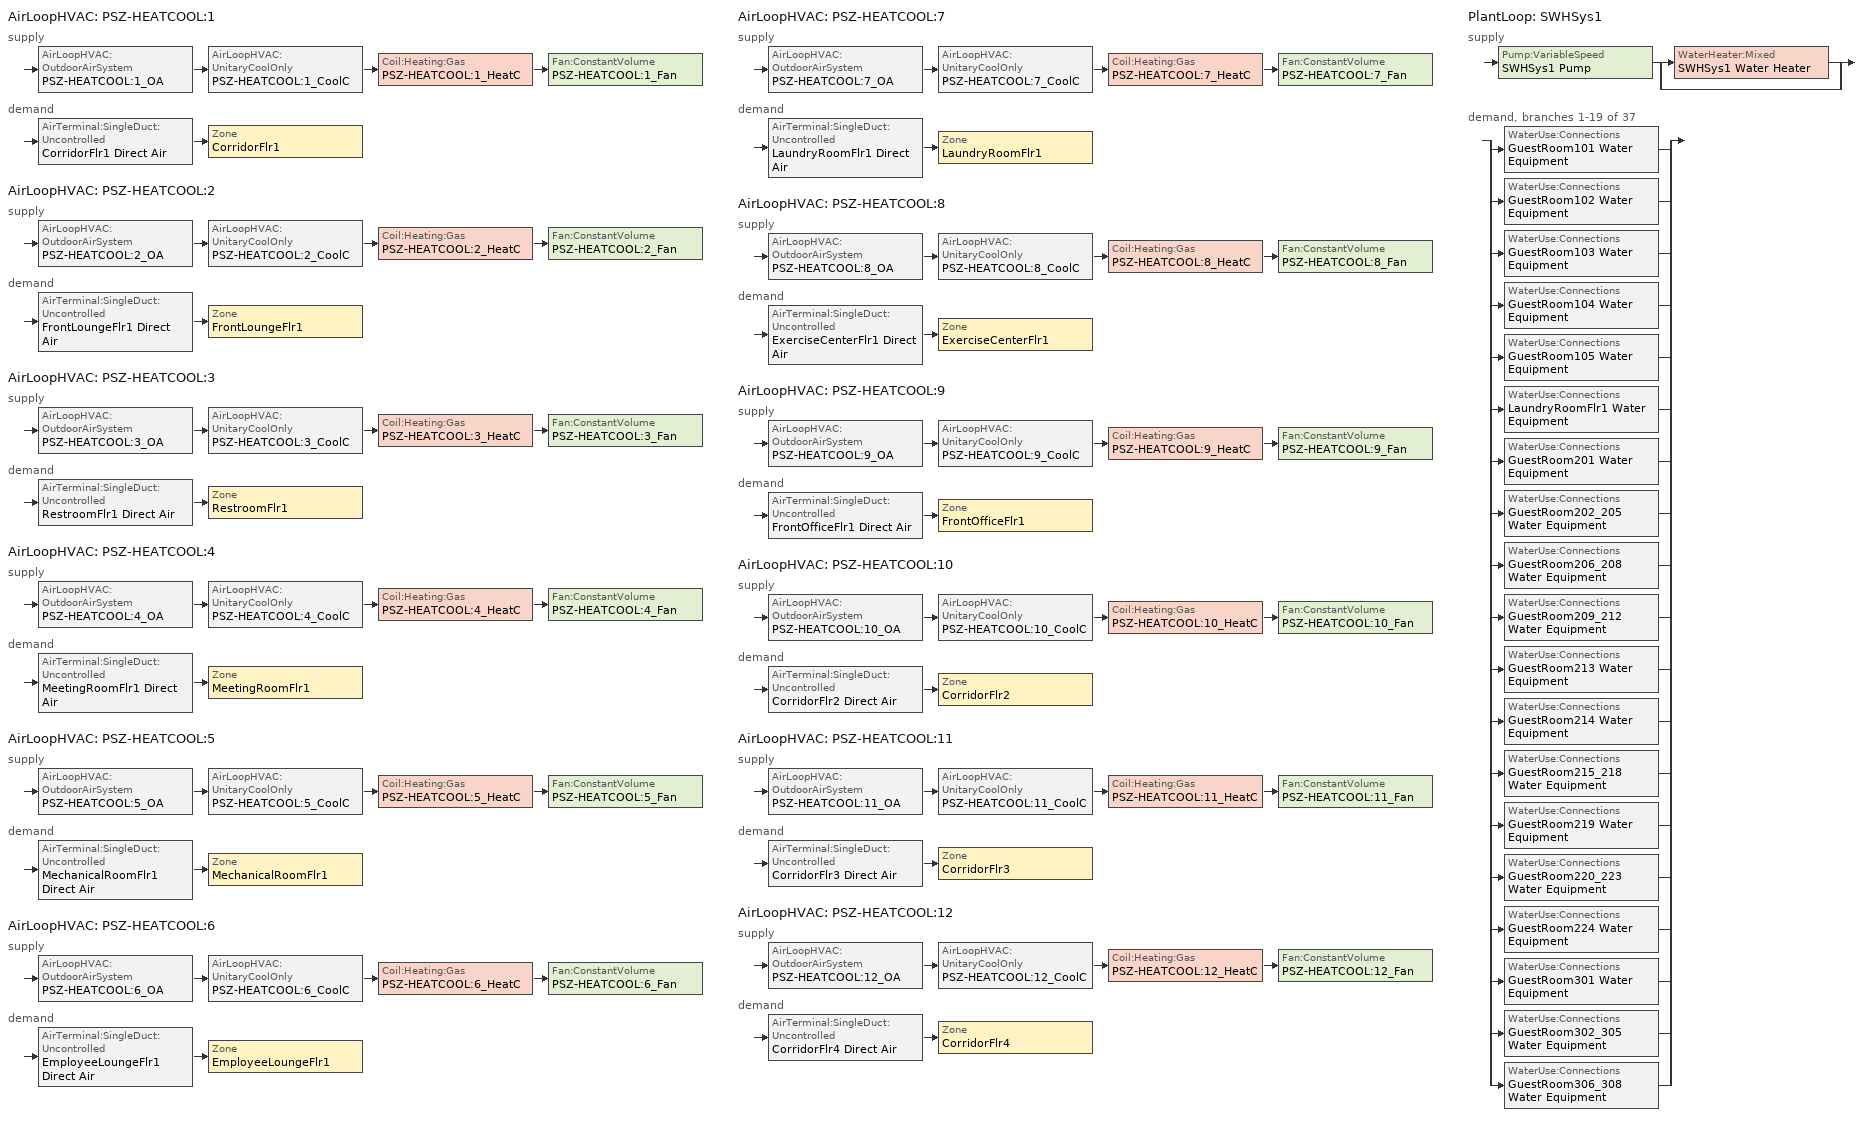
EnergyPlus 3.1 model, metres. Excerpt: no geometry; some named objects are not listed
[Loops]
AirLoopHVAC 'PSZ-HEATCOOL:1'
 supply: AirLoopHVAC:OutdoorAirSystem 'PSZ-HEATCOOL:1_OA' > AirLoopHVAC:UnitaryCoolOnly 'PSZ-HEATCOOL:1_CoolC' > Coil:Heating:Gas 'PSZ-HEATCOOL:1_HeatC' > Fan:ConstantVolume 'PSZ-HEATCOOL:1_Fan'
 demand: AirTerminal:SingleDuct:Uncontrolled 'CorridorFlr1 Direct Air' > Zone 'CorridorFlr1'
AirLoopHVAC 'PSZ-HEATCOOL:2'
 supply: AirLoopHVAC:OutdoorAirSystem 'PSZ-HEATCOOL:2_OA' > AirLoopHVAC:UnitaryCoolOnly 'PSZ-HEATCOOL:2_CoolC' > Coil:Heating:Gas 'PSZ-HEATCOOL:2_HeatC' > Fan:ConstantVolume 'PSZ-HEATCOOL:2_Fan'
 demand: AirTerminal:SingleDuct:Uncontrolled 'FrontLoungeFlr1 Direct Air' > Zone 'FrontLoungeFlr1'
AirLoopHVAC 'PSZ-HEATCOOL:3'
 supply: AirLoopHVAC:OutdoorAirSystem 'PSZ-HEATCOOL:3_OA' > AirLoopHVAC:UnitaryCoolOnly 'PSZ-HEATCOOL:3_CoolC' > Coil:Heating:Gas 'PSZ-HEATCOOL:3_HeatC' > Fan:ConstantVolume 'PSZ-HEATCOOL:3_Fan'
 demand: AirTerminal:SingleDuct:Uncontrolled 'RestroomFlr1 Direct Air' > Zone 'RestroomFlr1'
AirLoopHVAC 'PSZ-HEATCOOL:4'
 supply: AirLoopHVAC:OutdoorAirSystem 'PSZ-HEATCOOL:4_OA' > AirLoopHVAC:UnitaryCoolOnly 'PSZ-HEATCOOL:4_CoolC' > Coil:Heating:Gas 'PSZ-HEATCOOL:4_HeatC' > Fan:ConstantVolume 'PSZ-HEATCOOL:4_Fan'
 demand: AirTerminal:SingleDuct:Uncontrolled 'MeetingRoomFlr1 Direct Air' > Zone 'MeetingRoomFlr1'
AirLoopHVAC 'PSZ-HEATCOOL:5'
 supply: AirLoopHVAC:OutdoorAirSystem 'PSZ-HEATCOOL:5_OA' > AirLoopHVAC:UnitaryCoolOnly 'PSZ-HEATCOOL:5_CoolC' > Coil:Heating:Gas 'PSZ-HEATCOOL:5_HeatC' > Fan:ConstantVolume 'PSZ-HEATCOOL:5_Fan'
 demand: AirTerminal:SingleDuct:Uncontrolled 'MechanicalRoomFlr1 Direct Air' > Zone 'MechanicalRoomFlr1'
AirLoopHVAC 'PSZ-HEATCOOL:6'
 supply: AirLoopHVAC:OutdoorAirSystem 'PSZ-HEATCOOL:6_OA' > AirLoopHVAC:UnitaryCoolOnly 'PSZ-HEATCOOL:6_CoolC' > Coil:Heating:Gas 'PSZ-HEATCOOL:6_HeatC' > Fan:ConstantVolume 'PSZ-HEATCOOL:6_Fan'
 demand: AirTerminal:SingleDuct:Uncontrolled 'EmployeeLoungeFlr1 Direct Air' > Zone 'EmployeeLoungeFlr1'
AirLoopHVAC 'PSZ-HEATCOOL:7'
 supply: AirLoopHVAC:OutdoorAirSystem 'PSZ-HEATCOOL:7_OA' > AirLoopHVAC:UnitaryCoolOnly 'PSZ-HEATCOOL:7_CoolC' > Coil:Heating:Gas 'PSZ-HEATCOOL:7_HeatC' > Fan:ConstantVolume 'PSZ-HEATCOOL:7_Fan'
 demand: AirTerminal:SingleDuct:Uncontrolled 'LaundryRoomFlr1 Direct Air' > Zone 'LaundryRoomFlr1'
AirLoopHVAC 'PSZ-HEATCOOL:8'
 supply: AirLoopHVAC:OutdoorAirSystem 'PSZ-HEATCOOL:8_OA' > AirLoopHVAC:UnitaryCoolOnly 'PSZ-HEATCOOL:8_CoolC' > Coil:Heating:Gas 'PSZ-HEATCOOL:8_HeatC' > Fan:ConstantVolume 'PSZ-HEATCOOL:8_Fan'
 demand: AirTerminal:SingleDuct:Uncontrolled 'ExerciseCenterFlr1 Direct Air' > Zone 'ExerciseCenterFlr1'
AirLoopHVAC 'PSZ-HEATCOOL:9'
 supply: AirLoopHVAC:OutdoorAirSystem 'PSZ-HEATCOOL:9_OA' > AirLoopHVAC:UnitaryCoolOnly 'PSZ-HEATCOOL:9_CoolC' > Coil:Heating:Gas 'PSZ-HEATCOOL:9_HeatC' > Fan:ConstantVolume 'PSZ-HEATCOOL:9_Fan'
 demand: AirTerminal:SingleDuct:Uncontrolled 'FrontOfficeFlr1 Direct Air' > Zone 'FrontOfficeFlr1'
AirLoopHVAC 'PSZ-HEATCOOL:10'
 supply: AirLoopHVAC:OutdoorAirSystem 'PSZ-HEATCOOL:10_OA' > AirLoopHVAC:UnitaryCoolOnly 'PSZ-HEATCOOL:10_CoolC' > Coil:Heating:Gas 'PSZ-HEATCOOL:10_HeatC' > Fan:ConstantVolume 'PSZ-HEATCOOL:10_Fan'
 demand: AirTerminal:SingleDuct:Uncontrolled 'CorridorFlr2 Direct Air' > Zone 'CorridorFlr2'
AirLoopHVAC 'PSZ-HEATCOOL:11'
 supply: AirLoopHVAC:OutdoorAirSystem 'PSZ-HEATCOOL:11_OA' > AirLoopHVAC:UnitaryCoolOnly 'PSZ-HEATCOOL:11_CoolC' > Coil:Heating:Gas 'PSZ-HEATCOOL:11_HeatC' > Fan:ConstantVolume 'PSZ-HEATCOOL:11_Fan'
 demand: AirTerminal:SingleDuct:Uncontrolled 'CorridorFlr3 Direct Air' > Zone 'CorridorFlr3'
AirLoopHVAC 'PSZ-HEATCOOL:12'
 supply: AirLoopHVAC:OutdoorAirSystem 'PSZ-HEATCOOL:12_OA' > AirLoopHVAC:UnitaryCoolOnly 'PSZ-HEATCOOL:12_CoolC' > Coil:Heating:Gas 'PSZ-HEATCOOL:12_HeatC' > Fan:ConstantVolume 'PSZ-HEATCOOL:12_Fan'
 demand: AirTerminal:SingleDuct:Uncontrolled 'CorridorFlr4 Direct Air' > Zone 'CorridorFlr4'
PlantLoop 'SWHSys1'
 supply: Pump:VariableSpeed 'SWHSys1 Pump' > split
  | WaterHeater:Mixed 'SWHSys1 Water Heater'
  | bypass
 demand, branches 1-19 of 37: split
  | WaterUse:Connections 'GuestRoom101 Water Equipment'
  | WaterUse:Connections 'GuestRoom102 Water Equipment'
  | WaterUse:Connections 'GuestRoom103 Water Equipment'
  | WaterUse:Connections 'GuestRoom104 Water Equipment'
  | WaterUse:Connections 'GuestRoom105 Water Equipment'
  | WaterUse:Connections 'LaundryRoomFlr1 Water Equipment'
  | WaterUse:Connections 'GuestRoom201 Water Equipment'
  | WaterUse:Connections 'GuestRoom202_205 Water Equipment'
  | WaterUse:Connections 'GuestRoom206_208 Water Equipment'
  | WaterUse:Connections 'GuestRoom209_212 Water Equipment'
  | WaterUse:Connections 'GuestRoom213 Water Equipment'
  | WaterUse:Connections 'GuestRoom214 Water Equipment'
  | WaterUse:Connections 'GuestRoom215_218 Water Equipment'
  | WaterUse:Connections 'GuestRoom219 Water Equipment'
  | WaterUse:Connections 'GuestRoom220_223 Water Equipment'
  | WaterUse:Connections 'GuestRoom224 Water Equipment'
  | WaterUse:Connections 'GuestRoom301 Water Equipment'
  | WaterUse:Connections 'GuestRoom302_305 Water Equipment'
  | WaterUse:Connections 'GuestRoom306_308 Water Equipment'
[ComponentCost:LineItem]
Name | Line Item Type | Item | Cost per Each | Quantity | Cost per Unit of Output Capacity
Infiltration:CorridorFlr1 | General | CorridorFlr1 | 1 | 0.0098
LIGHTING EQUIP:CorridorFlr1 | Lights | CorridorFlr1 |  |  | 1
Infiltration:FrontLoungeFlr1 | General | FrontLoungeFlr1 | 1 | 0.0289
People:FrontLoungeFlr1 | General | FrontLoungeFlr1 | 1 | 53
LIGHTING EQUIP:FrontLoungeFlr1 | Lights | FrontLoungeFlr1 |  |  | 1
ElectricEquipment:FrontLoungeFlr1:PlugMisc | General | FrontLoungeFlr1 | 1 | 2.516
Infiltration:RestroomFlr1 | General | RestroomFlr1 | 1 | 0.0039
People:RestroomFlr1 | General | RestroomFlr1 | 1 | 1
LIGHTING EQUIP:RestroomFlr1 | Lights | RestroomFlr1 |  |  | 1
ElectricEquipment:RestroomFlr1:PlugMisc | General | RestroomFlr1 | 1 | 0.351
Infiltration:MeetingRoomFlr1 | General | MeetingRoomFlr1 | 1 | 0.0097
People:MeetingRoomFlr1 | General | MeetingRoomFlr1 | 1 | 43
LIGHTING EQUIP:MeetingRoomFlr1 | Lights | MeetingRoomFlr1 |  |  | 1
ElectricEquipment:MeetingRoomFlr1:PlugMisc | General | MeetingRoomFlr1 | 1 | 1.0355
Infiltration:MechanicalRoomFlr1 | General | MechanicalRoomFlr1 | 1 | 0.0039
LIGHTING EQUIP:MechanicalRoomFlr1 | Lights | MechanicalRoomFlr1 |  |  | 1
Infiltration:EmployeeLoungeFlr1 | General | EmployeeLoungeFlr1 | 1 | 0.0039
People:EmployeeLoungeFlr1 | General | EmployeeLoungeFlr1 | 1 | 11
LIGHTING EQUIP:EmployeeLoungeFlr1 | Lights | EmployeeLoungeFlr1 |  |  | 1
ElectricEquipment:EmployeeLoungeFlr1:PlugMisc | General | EmployeeLoungeFlr1 | 1 | 2.5161
Infiltration:LaundryRoomFlr1 | General | LaundryRoomFlr1 | 1 | 0.0118
People:LaundryRoomFlr1 | General | LaundryRoomFlr1 | 1 | 11
LIGHTING EQUIP:LaundryRoomFlr1 | Lights | LaundryRoomFlr1 |  |  | 1
ElectricEquipment:LaundryRoomFlr1:LaundryWashers | General | LaundryRoomFlr1 | 1 | 2.1395
GasEquipment:LaundryRoomFlr1:LaundryDryers | General | LaundryRoomFlr1 | 1 | 18.0246
Infiltration:ExerciseCenterFlr1 | General | ExerciseCenterFlr1 | 1 | 0.0039
People:ExerciseCenterFlr1 | General | ExerciseCenterFlr1 | 1 | 11
LIGHTING EQUIP:ExerciseCenterFlr1 | Lights | ExerciseCenterFlr1 |  |  | 1
ElectricEquipment:ExerciseCenterFlr1:PlugMisc | General | ExerciseCenterFlr1 | 1 | 0.375
Infiltration:FrontOfficeFlr1 | General | FrontOfficeFlr1 | 1 | 0.0158
People:FrontOfficeFlr1 | General | FrontOfficeFlr1 | 1 | 10
LIGHTING EQUIP:FrontOfficeFlr1 | Lights | FrontOfficeFlr1 |  |  | 1
ElectricEquipment:FrontOfficeFlr1:PlugMisc | General | FrontOfficeFlr1 | 1 | 1.6826
Infiltration:CorridorFlr2 | General | CorridorFlr2 | 1 | 0.0057
LIGHTING EQUIP:CorridorFlr2 | Lights | CorridorFlr2 |  |  | 1
Infiltration:CorridorFlr3 | General | CorridorFlr3 | 1 | 0.0057
LIGHTING EQUIP:CorridorFlr3 | Lights | CorridorFlr3 |  |  | 1
Infiltration:CorridorFlr4 | General | CorridorFlr4 | 1 | 0.043
LIGHTING EQUIP:CorridorFlr4 | Lights | CorridorFlr4 |  |  | 1
[Sizing:Zone] Zone Cooling Design Supply Air Temperature {C}=14; Zone Heating Design Supply Air Temperature {C}=40; Zone Cooling Design Supply Air Humidity Ratio {kg-H20/kg-air}=0.0085; Zone Heating Design Supply Air Humidity Ratio {kg-H20/kg-air}=0.008; Outdoor Air Method=Flow/Zone; Outside Air Flow per Zone Floor Area {(m3/s)/m2}=0; Cooling Design Air Flow Method {Flow/Zone | DesignDay | DesignDayWithLimit}=DesignDayWithLimit; Cooling Minimum Air Flow=0; Cooling Minimum Air Flow Fraction=0; Heating Design Air Flow Method {Flow/Zone | DesignDay}=DesignDay; Heating Design Air Flow Rate=0
Name | Outside Air Flow per Zone {m3/s}
CorridorFlr1 | 0.410881
FrontLoungeFlr1 | 0.37524
RestroomFlr1 | 0.02358
MeetingRoomFlr1 | 0.40549
MechanicalRoomFlr1 | 0.089029
EmployeeLoungeFlr1 | 0.07788
LaundryRoomFlr1 | 0.12969
ExerciseCenterFlr1 | 0.10373
FrontOfficeFlr1 | 0.0943
CorridorFlr2; CorridorFlr3; CorridorFlr4 | 0.342397
[ZoneControl:Thermostat] Control Type Schedule=Dual Zone Control Type Sched
Name | Zone | Control 1
CorridorFlr1 Thermostat | CorridorFlr1 | CorridorFlr1 DualSPSched
FrontLoungeFlr1 Thermostat | FrontLoungeFlr1 | FrontLoungeFlr1 DualSPSched
RestroomFlr1 Thermostat | RestroomFlr1 | RestroomFlr1 DualSPSched
MeetingRoomFlr1 Thermostat | MeetingRoomFlr1 | MeetingRoomFlr1 DualSPSched
MechanicalRoomFlr1 Thermostat | MechanicalRoomFlr1 | MechanicalRoomFlr1 DualSPSched
EmployeeLoungeFlr1 Thermostat | EmployeeLoungeFlr1 | EmployeeLoungeFlr1 DualSPSched
LaundryRoomFlr1 Thermostat | LaundryRoomFlr1 | LaundryRoomFlr1 DualSPSched
ExerciseCenterFlr1 Thermostat | ExerciseCenterFlr1 | ExerciseCenterFlr1 DualSPSched
FrontOfficeFlr1 Thermostat | FrontOfficeFlr1 | FrontOfficeFlr1 DualSPSched
CorridorFlr2 Thermostat | CorridorFlr2 | CorridorFlr2 DualSPSched
CorridorFlr3 Thermostat | CorridorFlr3 | CorridorFlr3 DualSPSched
CorridorFlr4 Thermostat | CorridorFlr4 | CorridorFlr4 DualSPSched
[ThermostatSetpoint:DualSetpoint] Heating Setpoint Temperature Schedule=HTGSETP_SCH; Cooling Setpoint Temperature Schedule=CLGSETP_SCH
CorridorFlr1 DualSPSched; FrontLoungeFlr1 DualSPSched; RestroomFlr1 DualSPSched; MeetingRoomFlr1 DualSPSched; MechanicalRoomFlr1 DualSPSched; EmployeeLoungeFlr1 DualSPSched; LaundryRoomFlr1 DualSPSched; ExerciseCenterFlr1 DualSPSched; FrontOfficeFlr1 DualSPSched; CorridorFlr2 DualSPSched; CorridorFlr3 DualSPSched; CorridorFlr4 DualSPSched
[Zone equipment]
CorridorFlr1: CorridorFlr1 Direct Air
FrontLoungeFlr1: FrontLoungeFlr1 Direct Air
RestroomFlr1: RestroomFlr1 Direct Air
MeetingRoomFlr1: MeetingRoomFlr1 Direct Air
MechanicalRoomFlr1: MechanicalRoomFlr1 Direct Air
EmployeeLoungeFlr1: EmployeeLoungeFlr1 Direct Air
LaundryRoomFlr1: LaundryRoomFlr1 Direct Air
ExerciseCenterFlr1: ExerciseCenterFlr1 Direct Air
FrontOfficeFlr1: FrontOfficeFlr1 Direct Air
CorridorFlr2: CorridorFlr2 Direct Air
CorridorFlr3: CorridorFlr3 Direct Air
CorridorFlr4: CorridorFlr4 Direct Air
[Fan:ConstantVolume] Availablility Schedule=HVACOperationSchd; Pressure Rise {Pa}=622; Maximum Flow Rate {m3/s}=AUTOSIZE; Motor Efficiency=0.85; Motor In Airstream Fraction=1
Name | Fan Efficiency
PSZ-HEATCOOL:1_Fan; PSZ-HEATCOOL:3_Fan; PSZ-HEATCOOL:4_Fan; PSZ-HEATCOOL:5_Fan; PSZ-HEATCOOL:6_Fan; PSZ-HEATCOOL:8_Fan; PSZ-HEATCOOL:9_Fan; PSZ-HEATCOOL:10_Fan; PSZ-HEATCOOL:11_Fan; PSZ-HEATCOOL:12_Fan | 0.53625
PSZ-HEATCOOL:2_Fan | 0.546
PSZ-HEATCOOL:7_Fan | 0.56875
[AirTerminal:SingleDuct:Uncontrolled] Availability Schedule=ALWAYS_ON; Maximum Air Flow Rate {m3/s}=AUTOSIZE
CorridorFlr1 Direct Air; FrontLoungeFlr1 Direct Air; RestroomFlr1 Direct Air; MeetingRoomFlr1 Direct Air; MechanicalRoomFlr1 Direct Air; EmployeeLoungeFlr1 Direct Air; LaundryRoomFlr1 Direct Air; ExerciseCenterFlr1 Direct Air; FrontOfficeFlr1 Direct Air; CorridorFlr2 Direct Air; CorridorFlr3 Direct Air; CorridorFlr4 Direct Air
[SetpointManager:SingleZone:Reheat] Control Variable=Temperature; Minimum Supply Air Temperature C=10; Maximum Supply Air Temperature C=50
Name | Control Zone | Setpoint Node or NodeList
SupAirTemp MngrCorridorFlr1 | CorridorFlr1 | PSZ-HEATCOOL:1 Supply Equipment Outlet Node
SupAirTemp MngrFrontLoungeFlr1 | FrontLoungeFlr1 | PSZ-HEATCOOL:2 Supply Equipment Outlet Node
SupAirTemp MngrRestroomFlr1 | RestroomFlr1 | PSZ-HEATCOOL:3 Supply Equipment Outlet Node
SupAirTemp MngrMeetingRoomFlr1 | MeetingRoomFlr1 | PSZ-HEATCOOL:4 Supply Equipment Outlet Node
SupAirTemp MngrMechanicalRoomFlr1 | MechanicalRoomFlr1 | PSZ-HEATCOOL:5 Supply Equipment Outlet Node
SupAirTemp MngrEmployeeLoungeFlr1 | EmployeeLoungeFlr1 | PSZ-HEATCOOL:6 Supply Equipment Outlet Node
SupAirTemp MngrLaundryRoomFlr1 | LaundryRoomFlr1 | PSZ-HEATCOOL:7 Supply Equipment Outlet Node
SupAirTemp MngrExerciseCenterFlr1 | ExerciseCenterFlr1 | PSZ-HEATCOOL:8 Supply Equipment Outlet Node
SupAirTemp MngrFrontOfficeFlr1 | FrontOfficeFlr1 | PSZ-HEATCOOL:9 Supply Equipment Outlet Node
SupAirTemp MngrCorridorFlr2 | CorridorFlr2 | PSZ-HEATCOOL:10 Supply Equipment Outlet Node
SupAirTemp MngrCorridorFlr3 | CorridorFlr3 | PSZ-HEATCOOL:11 Supply Equipment Outlet Node
SupAirTemp MngrCorridorFlr4 | CorridorFlr4 | PSZ-HEATCOOL:12 Supply Equipment Outlet Node
[Coil:Cooling:DX:SingleSpeed] Availablility Schedule=ALWAYS_ON; Rated Total Cooling Capacity {W}=AUTOSIZE; Rated Sensible Heat Ratio=AUTOSIZE; Rated Air Flow Rate {m3/s}=AUTOSIZE; Supply Air Fan Operating Mode=ContinuousFanWithCyclingCompressor
Name | Rated COP | Total Cooling Capacity Function of Temperature Curve | Total Cooling Capacity Function of Flow Fraction Curve Name) | Energy Input Ratio Function of Temperature Curve | Energy Input Ratio Function of Flow Fraction Curve | Part Load Fraction Correlation Curve
PSZ-HEATCOOL:1_CoolC DXCoil | 3.66259 | PSZ-HEATCOOL:1_CoolCStandard10Ton_CapFT | PSZ-HEATCOOL:1_CoolCStandard10Ton_CapFF | PSZ-HEATCOOL:1_CoolCStandard10Ton_EIRFT | PSZ-HEATCOOL:1_CoolCStandard10Ton_EIRFFF | PSZ-HEATCOOL:1_CoolCStandard10Ton_PLR
PSZ-HEATCOOL:2_CoolC DXCoil | 3.45177 | PSZ-HEATCOOL:2_CoolCStandard10Ton_CapFT | PSZ-HEATCOOL:2_CoolCStandard10Ton_CapFF | PSZ-HEATCOOL:2_CoolCStandard10Ton_EIRFT | PSZ-HEATCOOL:2_CoolCStandard10Ton_EIRFFF | PSZ-HEATCOOL:2_CoolCStandard10Ton_PLR
PSZ-HEATCOOL:3_CoolC DXCoil | 3.68141 | PSZ-HEATCOOL:3_CoolCStandard10Ton_CapFT | PSZ-HEATCOOL:3_CoolCStandard10Ton_CapFF | PSZ-HEATCOOL:3_CoolCStandard10Ton_EIRFT | PSZ-HEATCOOL:3_CoolCStandard10Ton_EIRFFF | PSZ-HEATCOOL:3_CoolCStandard10Ton_PLR
PSZ-HEATCOOL:4_CoolC DXCoil | 3.66977 | PSZ-HEATCOOL:4_CoolCStandard10Ton_CapFT | PSZ-HEATCOOL:4_CoolCStandard10Ton_CapFF | PSZ-HEATCOOL:4_CoolCStandard10Ton_EIRFT | PSZ-HEATCOOL:4_CoolCStandard10Ton_EIRFFF | PSZ-HEATCOOL:4_CoolCStandard10Ton_PLR
PSZ-HEATCOOL:5_CoolC DXCoil | 3.67181 | PSZ-HEATCOOL:5_CoolCStandard10Ton_CapFT | PSZ-HEATCOOL:5_CoolCStandard10Ton_CapFF | PSZ-HEATCOOL:5_CoolCStandard10Ton_EIRFT | PSZ-HEATCOOL:5_CoolCStandard10Ton_EIRFFF | PSZ-HEATCOOL:5_CoolCStandard10Ton_PLR
PSZ-HEATCOOL:6_CoolC DXCoil | 3.73858 | PSZ-HEATCOOL:6_CoolCStandard10Ton_CapFT | PSZ-HEATCOOL:6_CoolCStandard10Ton_CapFF | PSZ-HEATCOOL:6_CoolCStandard10Ton_EIRFT | PSZ-HEATCOOL:6_CoolCStandard10Ton_EIRFFF | PSZ-HEATCOOL:6_CoolCStandard10Ton_PLR
PSZ-HEATCOOL:7_CoolC DXCoil | 3.67066 | PSZ-HEATCOOL:7_CoolCStandard10Ton_CapFT | PSZ-HEATCOOL:7_CoolCStandard10Ton_CapFF | PSZ-HEATCOOL:7_CoolCStandard10Ton_EIRFT | PSZ-HEATCOOL:7_CoolCStandard10Ton_EIRFFF | PSZ-HEATCOOL:7_CoolCStandard10Ton_PLR
PSZ-HEATCOOL:8_CoolC DXCoil | 3.67696 | PSZ-HEATCOOL:8_CoolCStandard10Ton_CapFT | PSZ-HEATCOOL:8_CoolCStandard10Ton_CapFF | PSZ-HEATCOOL:8_CoolCStandard10Ton_EIRFT | PSZ-HEATCOOL:8_CoolCStandard10Ton_EIRFFF | PSZ-HEATCOOL:8_CoolCStandard10Ton_PLR
PSZ-HEATCOOL:9_CoolC DXCoil | 3.73181 | PSZ-HEATCOOL:9_CoolCStandard10Ton_CapFT | PSZ-HEATCOOL:9_CoolCStandard10Ton_CapFF | PSZ-HEATCOOL:9_CoolCStandard10Ton_EIRFT | PSZ-HEATCOOL:9_CoolCStandard10Ton_EIRFFF | PSZ-HEATCOOL:9_CoolCStandard10Ton_PLR
PSZ-HEATCOOL:10_CoolC DXCoil | 3.65944 | PSZ-HEATCOOL:10_CoolCStandard10Ton_CapFT | PSZ-HEATCOOL:10_CoolCStandard10Ton_CapFF | PSZ-HEATCOOL:10_CoolCStandard10Ton_EIRFT | PSZ-HEATCOOL:10_CoolCStandard10Ton_EIRFFF | PSZ-HEATCOOL:10_CoolCStandard10Ton_PLR
PSZ-HEATCOOL:11_CoolC DXCoil | 3.65944 | PSZ-HEATCOOL:11_CoolCStandard10Ton_CapFT | PSZ-HEATCOOL:11_CoolCStandard10Ton_CapFF | PSZ-HEATCOOL:11_CoolCStandard10Ton_EIRFT | PSZ-HEATCOOL:11_CoolCStandard10Ton_EIRFFF | PSZ-HEATCOOL:11_CoolCStandard10Ton_PLR
PSZ-HEATCOOL:12_CoolC DXCoil | 3.67247 | PSZ-HEATCOOL:12_CoolCStandard10Ton_CapFT | PSZ-HEATCOOL:12_CoolCStandard10Ton_CapFF | PSZ-HEATCOOL:12_CoolCStandard10Ton_EIRFT | PSZ-HEATCOOL:12_CoolCStandard10Ton_EIRFFF | PSZ-HEATCOOL:12_CoolCStandard10Ton_PLR
[WaterUse:Connections]
Name | Water Use Equipment 1
GuestRoom101 Water Equipment | GuestRoom101 Water Equipment
GuestRoom102 Water Equipment | GuestRoom102 Water Equipment
GuestRoom103 Water Equipment | GuestRoom103 Water Equipment
GuestRoom104 Water Equipment | GuestRoom104 Water Equipment
GuestRoom105 Water Equipment | GuestRoom105 Water Equipment
LaundryRoomFlr1 Water Equipment | LaundryRoomFlr1 Water Equipment
GuestRoom201 Water Equipment | GuestRoom201 Water Equipment
GuestRoom202_205 Water Equipment | GuestRoom202_205 Water Equipment
GuestRoom206_208 Water Equipment | GuestRoom206_208 Water Equipment
GuestRoom209_212 Water Equipment | GuestRoom209_212 Water Equipment
GuestRoom213 Water Equipment | GuestRoom213 Water Equipment
GuestRoom214 Water Equipment | GuestRoom214 Water Equipment
GuestRoom215_218 Water Equipment | GuestRoom215_218 Water Equipment
GuestRoom219 Water Equipment | GuestRoom219 Water Equipment
GuestRoom220_223 Water Equipment | GuestRoom220_223 Water Equipment
GuestRoom224 Water Equipment | GuestRoom224 Water Equipment
GuestRoom301 Water Equipment | GuestRoom301 Water Equipment
GuestRoom302_305 Water Equipment | GuestRoom302_305 Water Equipment
GuestRoom306_308 Water Equipment | GuestRoom306_308 Water Equipment
[WaterUse:Equipment]
Name | Peak Flow Rate {m3/s} | Flow Rate Fraction Schedule | Target Temperature Schedule | Hot Water Supply Temperature Schedule Name  {C} | Zone | Sensible Fraction Schedule | Latent Fraction Schedule
GuestRoom101 Water Equipment | 2.89E-6 | GuestRoom_SWH_Sch | GuestRoom101 Water Equipment Temp Sched | GuestRoom101 Water Equipment Hot Supply Temp Sched | GuestRoom101 | GuestRoom101 Water Equipment Sensible fract sched | GuestRoom101 Water Equipment Latent fract sched
GuestRoom102 Water Equipment | 2.89E-6 | GuestRoom_SWH_Sch | GuestRoom102 Water Equipment Temp Sched | GuestRoom102 Water Equipment Hot Supply Temp Sched | GuestRoom102 | GuestRoom102 Water Equipment Sensible fract sched | GuestRoom102 Water Equipment Latent fract sched
GuestRoom103 Water Equipment | 2.89E-6 | GuestRoom_SWH_Sch | GuestRoom103 Water Equipment Temp Sched | GuestRoom103 Water Equipment Hot Supply Temp Sched | GuestRoom103 | GuestRoom103 Water Equipment Sensible fract sched | GuestRoom103 Water Equipment Latent fract sched
GuestRoom104 Water Equipment | 2.89E-6 | GuestRoom_SWH_Sch | GuestRoom104 Water Equipment Temp Sched | GuestRoom104 Water Equipment Hot Supply Temp Sched | GuestRoom104 | GuestRoom104 Water Equipment Sensible fract sched | GuestRoom104 Water Equipment Latent fract sched
GuestRoom105 Water Equipment | 2.89E-6 | GuestRoom_SWH_Sch | GuestRoom105 Water Equipment Temp Sched | GuestRoom105 Water Equipment Hot Supply Temp Sched | GuestRoom105 | GuestRoom105 Water Equipment Sensible fract sched | GuestRoom105 Water Equipment Latent fract sched
LaundryRoomFlr1 Water Equipment | 0.0001093 | LaundryRoom_SWH_Sch | LaundryRoomFlr1 Water Equipment Temp Sched | LaundryRoomFlr1 Water Equipment Hot Supply Temp Sched | LaundryRoomFlr1 | LaundryRoomFlr1 Water Equipment Sensible fract sched | LaundryRoomFlr1 Water Equipment Latent fract sched
GuestRoom201 Water Equipment | 2.89E-6 | GuestRoom_SWH_Sch | GuestRoom201 Water Equipment Temp Sched | GuestRoom201 Water Equipment Hot Supply Temp Sched | GuestRoom201 | GuestRoom201 Water Equipment Sensible fract sched | GuestRoom201 Water Equipment Latent fract sched
GuestRoom202_205 Water Equipment | 1.156E-5 | GuestRoom_SWH_Sch | GuestRoom202_205 Water Equipment Temp Sched | GuestRoom202_205 Water Equipment Hot Supply Temp Sched | GuestRoom202_205 | GuestRoom202_205 Water Equipment Sensible fract sched | GuestRoom202_205 Water Equipment Latent fract sched
GuestRoom206_208 Water Equipment | 8.67E-6 | GuestRoom_SWH_Sch | GuestRoom206_208 Water Equipment Temp Sched | GuestRoom206_208 Water Equipment Hot Supply Temp Sched | GuestRoom206_208 | GuestRoom206_208 Water Equipment Sensible fract sched | GuestRoom206_208 Water Equipment Latent fract sched
GuestRoom209_212 Water Equipment | 1.156E-5 | GuestRoom_SWH_Sch | GuestRoom209_212 Water Equipment Temp Sched | GuestRoom209_212 Water Equipment Hot Supply Temp Sched | GuestRoom209_212 | GuestRoom209_212 Water Equipment Sensible fract sched | GuestRoom209_212 Water Equipment Latent fract sched
GuestRoom213 Water Equipment | 2.89E-6 | GuestRoom_SWH_Sch | GuestRoom213 Water Equipment Temp Sched | GuestRoom213 Water Equipment Hot Supply Temp Sched | GuestRoom213 | GuestRoom213 Water Equipment Sensible fract sched | GuestRoom213 Water Equipment Latent fract sched
GuestRoom214 Water Equipment | 2.89E-6 | GuestRoom_SWH_Sch | GuestRoom214 Water Equipment Temp Sched | GuestRoom214 Water Equipment Hot Supply Temp Sched | GuestRoom214 | GuestRoom214 Water Equipment Sensible fract sched | GuestRoom214 Water Equipment Latent fract sched
GuestRoom215_218 Water Equipment | 1.156E-5 | GuestRoom_SWH_Sch | GuestRoom215_218 Water Equipment Temp Sched | GuestRoom215_218 Water Equipment Hot Supply Temp Sched | GuestRoom215_218 | GuestRoom215_218 Water Equipment Sensible fract sched | GuestRoom215_218 Water Equipment Latent fract sched
GuestRoom219 Water Equipment | 2.89E-6 | GuestRoom_SWH_Sch | GuestRoom219 Water Equipment Temp Sched | GuestRoom219 Water Equipment Hot Supply Temp Sched | GuestRoom219 | GuestRoom219 Water Equipment Sensible fract sched | GuestRoom219 Water Equipment Latent fract sched
GuestRoom220_223 Water Equipment | 1.156E-5 | GuestRoom_SWH_Sch | GuestRoom220_223 Water Equipment Temp Sched | GuestRoom220_223 Water Equipment Hot Supply Temp Sched | GuestRoom220_223 | GuestRoom220_223 Water Equipment Sensible fract sched | GuestRoom220_223 Water Equipment Latent fract sched
GuestRoom224 Water Equipment | 2.89E-6 | GuestRoom_SWH_Sch | GuestRoom224 Water Equipment Temp Sched | GuestRoom224 Water Equipment Hot Supply Temp Sched | GuestRoom224 | GuestRoom224 Water Equipment Sensible fract sched | GuestRoom224 Water Equipment Latent fract sched
GuestRoom301 Water Equipment | 2.89E-6 | GuestRoom_SWH_Sch | GuestRoom301 Water Equipment Temp Sched | GuestRoom301 Water Equipment Hot Supply Temp Sched | GuestRoom301 | GuestRoom301 Water Equipment Sensible fract sched | GuestRoom301 Water Equipment Latent fract sched
GuestRoom302_305 Water Equipment | 1.156E-5 | GuestRoom_SWH_Sch | GuestRoom302_305 Water Equipment Temp Sched | GuestRoom302_305 Water Equipment Hot Supply Temp Sched | GuestRoom302_305 | GuestRoom302_305 Water Equipment Sensible fract sched | GuestRoom302_305 Water Equipment Latent fract sched
GuestRoom306_308 Water Equipment | 8.67E-6 | GuestRoom_SWH_Sch | GuestRoom306_308 Water Equipment Temp Sched | GuestRoom306_308 Water Equipment Hot Supply Temp Sched | GuestRoom306_308 | GuestRoom306_308 Water Equipment Sensible fract sched | GuestRoom306_308 Water Equipment Latent fract sched
[AirLoopHVAC] Design Supply Air Flow Rate {m3/s}=AUTOSIZE
PSZ-HEATCOOL:1; PSZ-HEATCOOL:2; PSZ-HEATCOOL:3; PSZ-HEATCOOL:4; PSZ-HEATCOOL:5; PSZ-HEATCOOL:6; PSZ-HEATCOOL:7; PSZ-HEATCOOL:8; PSZ-HEATCOOL:9; PSZ-HEATCOOL:10; PSZ-HEATCOOL:11; PSZ-HEATCOOL:12
[SetpointManager:MixedAir]
Name | Control Variable {Temperature} | Control Variable | Setpoint Node or NodeList
PSZ-HEATCOOL:1_CoolC SAT Manager; PSZ-HEATCOOL:2_CoolC SAT Manager; PSZ-HEATCOOL:3_CoolC SAT Manager; PSZ-HEATCOOL:4_CoolC SAT Manager; PSZ-HEATCOOL:5_CoolC SAT Manager; PSZ-HEATCOOL:6_CoolC SAT Manager; PSZ-HEATCOOL:7_CoolC SAT Manager; PSZ-HEATCOOL:8_CoolC SAT Manager; PSZ-HEATCOOL:9_CoolC SAT Manager; PSZ-HEATCOOL:10_CoolC SAT Manager; PSZ-HEATCOOL:11_CoolC SAT Manager; PSZ-HEATCOOL:12_CoolC SAT Manager | Temperature
PSZ-HEATCOOL:1_HeatC MixedAir Manager |  | Temperature | PSZ-HEATCOOL:1_HeatC-PSZ-HEATCOOL:1_FanNode
PSZ-HEATCOOL:1_OAMixed Air Temp Manager |  | Temperature | PSZ-HEATCOOL:1_OA-PSZ-HEATCOOL:1_CoolCNode
PSZ-HEATCOOL:2_HeatC MixedAir Manager |  | Temperature | PSZ-HEATCOOL:2_HeatC-PSZ-HEATCOOL:2_FanNode
PSZ-HEATCOOL:2_OAMixed Air Temp Manager |  | Temperature | PSZ-HEATCOOL:2_OA-PSZ-HEATCOOL:2_CoolCNode
PSZ-HEATCOOL:3_HeatC MixedAir Manager |  | Temperature | PSZ-HEATCOOL:3_HeatC-PSZ-HEATCOOL:3_FanNode
PSZ-HEATCOOL:3_OAMixed Air Temp Manager |  | Temperature | PSZ-HEATCOOL:3_OA-PSZ-HEATCOOL:3_CoolCNode
PSZ-HEATCOOL:4_HeatC MixedAir Manager |  | Temperature | PSZ-HEATCOOL:4_HeatC-PSZ-HEATCOOL:4_FanNode
PSZ-HEATCOOL:4_OAMixed Air Temp Manager |  | Temperature | PSZ-HEATCOOL:4_OA-PSZ-HEATCOOL:4_CoolCNode
PSZ-HEATCOOL:5_HeatC MixedAir Manager |  | Temperature | PSZ-HEATCOOL:5_HeatC-PSZ-HEATCOOL:5_FanNode
PSZ-HEATCOOL:5_OAMixed Air Temp Manager |  | Temperature | PSZ-HEATCOOL:5_OA-PSZ-HEATCOOL:5_CoolCNode
PSZ-HEATCOOL:6_HeatC MixedAir Manager |  | Temperature | PSZ-HEATCOOL:6_HeatC-PSZ-HEATCOOL:6_FanNode
PSZ-HEATCOOL:6_OAMixed Air Temp Manager |  | Temperature | PSZ-HEATCOOL:6_OA-PSZ-HEATCOOL:6_CoolCNode
PSZ-HEATCOOL:7_HeatC MixedAir Manager |  | Temperature | PSZ-HEATCOOL:7_HeatC-PSZ-HEATCOOL:7_FanNode
PSZ-HEATCOOL:7_OAMixed Air Temp Manager |  | Temperature | PSZ-HEATCOOL:7_OA-PSZ-HEATCOOL:7_CoolCNode
PSZ-HEATCOOL:8_HeatC MixedAir Manager |  | Temperature | PSZ-HEATCOOL:8_HeatC-PSZ-HEATCOOL:8_FanNode
PSZ-HEATCOOL:8_OAMixed Air Temp Manager |  | Temperature | PSZ-HEATCOOL:8_OA-PSZ-HEATCOOL:8_CoolCNode
PSZ-HEATCOOL:9_HeatC MixedAir Manager |  | Temperature | PSZ-HEATCOOL:9_HeatC-PSZ-HEATCOOL:9_FanNode
PSZ-HEATCOOL:9_OAMixed Air Temp Manager |  | Temperature | PSZ-HEATCOOL:9_OA-PSZ-HEATCOOL:9_CoolCNode
PSZ-HEATCOOL:10_HeatC MixedAir Manager |  | Temperature | PSZ-HEATCOOL:10_HeatC-PSZ-HEATCOOL:10_FanNode
PSZ-HEATCOOL:10_OAMixed Air Temp Manager |  | Temperature | PSZ-HEATCOOL:10_OA-PSZ-HEATCOOL:10_CoolCNode
PSZ-HEATCOOL:11_HeatC MixedAir Manager |  | Temperature | PSZ-HEATCOOL:11_HeatC-PSZ-HEATCOOL:11_FanNode
PSZ-HEATCOOL:11_OAMixed Air Temp Manager |  | Temperature | PSZ-HEATCOOL:11_OA-PSZ-HEATCOOL:11_CoolCNode
PSZ-HEATCOOL:12_HeatC MixedAir Manager |  | Temperature | PSZ-HEATCOOL:12_HeatC-PSZ-HEATCOOL:12_FanNode
PSZ-HEATCOOL:12_OAMixed Air Temp Manager |  | Temperature | PSZ-HEATCOOL:12_OA-PSZ-HEATCOOL:12_CoolCNode
[Sizing:System] Type Of Load To Size On {Sensible}=Sensible; Design Outdoor Air Flow Rate {m3/s}=AUTOSIZE; Minimum System Air Flow Ratio=0.3; Preheat Design Temperature {C}=7; Preheat Design Humidity Ratio {kg-H2O/kg-air}=0.008; Precool Design Temperature {C}=12.8; Precool Design Humidity Ratio {kg-H2O/kg-air}=0.008; Central Cooling Design Supply Air Temperature {C}=12.8; Central Heating Design Supply Air Temperature {C}=40; Sizing Option {Coincident | NonCoincident}=NonCoincident; 100% Outdoor Air in Cooling {Yes | No}=No; 100% Outdoor Air in Heating {Yes | No}=No; Central Cooling Design Supply Air Humidity Ratio {kg-H2O/kg-air}=0.0085; Central Heating Design Supply Air Humidity Ratio {kg-H2O/kg-air}=0.008; Cooling Design Air Flow Method=DesignDay; Cooling Design Air Flow Rate {m3/s}=0; Heating Design Air Flow Method=DesignDay; Heating Design Air Flow Rate {m3/s}=0
PSZ-HEATCOOL:1; PSZ-HEATCOOL:2; PSZ-HEATCOOL:3; PSZ-HEATCOOL:4; PSZ-HEATCOOL:5; PSZ-HEATCOOL:6; PSZ-HEATCOOL:7; PSZ-HEATCOOL:8; PSZ-HEATCOOL:9; PSZ-HEATCOOL:10; PSZ-HEATCOOL:11; PSZ-HEATCOOL:12
[Controller:OutdoorAir] Minimum Outdoor Air Flow Rate {m3/s}=AUTOSIZE; Maximum Outdoor Air Flow Rate {m3/s}=AUTOSIZE; Economizer Control Type=NoEconomizer; Economizer Control Action Type=ModulateFlow; Economizer Maximum Limit Dry-Bulb Temperature {C}=28; Economizer Maximum Limit Enthalpy {J/kg}=64000; Economizer Minimum Limit Dry-Bulb Temperature {C}=0; Lockout Type=NoLockout; Minimum Limit Type=FixedMinimum; Minimum Outdoor Air Schedule=MinOA_Sched
PSZ-HEATCOOL:1_OA_Controller; PSZ-HEATCOOL:2_OA_Controller; PSZ-HEATCOOL:3_OA_Controller; PSZ-HEATCOOL:4_OA_Controller; PSZ-HEATCOOL:5_OA_Controller; PSZ-HEATCOOL:6_OA_Controller; PSZ-HEATCOOL:7_OA_Controller; PSZ-HEATCOOL:8_OA_Controller; PSZ-HEATCOOL:9_OA_Controller; PSZ-HEATCOOL:10_OA_Controller; PSZ-HEATCOOL:11_OA_Controller; PSZ-HEATCOOL:12_OA_Controller
[AirLoopHVAC:UnitaryCoolOnly] Availablility Schedule=ALWAYS_ON
Name | Cooling Coil
PSZ-HEATCOOL:1_CoolC | PSZ-HEATCOOL:1_CoolC DXCoil
PSZ-HEATCOOL:2_CoolC | PSZ-HEATCOOL:2_CoolC DXCoil
PSZ-HEATCOOL:3_CoolC | PSZ-HEATCOOL:3_CoolC DXCoil
PSZ-HEATCOOL:4_CoolC | PSZ-HEATCOOL:4_CoolC DXCoil
PSZ-HEATCOOL:5_CoolC | PSZ-HEATCOOL:5_CoolC DXCoil
PSZ-HEATCOOL:6_CoolC | PSZ-HEATCOOL:6_CoolC DXCoil
PSZ-HEATCOOL:7_CoolC | PSZ-HEATCOOL:7_CoolC DXCoil
PSZ-HEATCOOL:8_CoolC | PSZ-HEATCOOL:8_CoolC DXCoil
PSZ-HEATCOOL:9_CoolC | PSZ-HEATCOOL:9_CoolC DXCoil
PSZ-HEATCOOL:10_CoolC | PSZ-HEATCOOL:10_CoolC DXCoil
PSZ-HEATCOOL:11_CoolC | PSZ-HEATCOOL:11_CoolC DXCoil
PSZ-HEATCOOL:12_CoolC | PSZ-HEATCOOL:12_CoolC DXCoil
[Coil:Heating:Gas] Availablility Schedule=ALWAYS_ON; Nominal Capacity {W}=AUTOSIZE
Name | Gas Burner Efficiency
PSZ-HEATCOOL:1_HeatC; PSZ-HEATCOOL:2_HeatC; PSZ-HEATCOOL:3_HeatC; PSZ-HEATCOOL:4_HeatC; PSZ-HEATCOOL:5_HeatC; PSZ-HEATCOOL:6_HeatC; PSZ-HEATCOOL:7_HeatC; PSZ-HEATCOOL:8_HeatC; PSZ-HEATCOOL:10_HeatC; PSZ-HEATCOOL:11_HeatC; PSZ-HEATCOOL:12_HeatC | 0.8
PSZ-HEATCOOL:9_HeatC | 0.78
[PlantLoop]
SWHSys1: Fluid Type {WATER}=Water; Loop Equipment Operation Scheme=SWHSys1 Loop Operation Scheme List; Maximum Loop Temperature {C}=60; Minimum Loop Temperature {C}=10; Maximum Loop Flow Rate {m3/s}=AUTOSIZE; Minimum Loop Flow Rate {m3/s}=0; Loop Volume {m3}=AUTOSIZE; Load Distribution Scheme {OPTIMAL | SEQUENTIAL}=Optimal
[Sizing:Plant]
SWHSys1: Loop Type {COOLING | HEATING}=Heating; Design Loop Exit Temperature {C}=60; Design Loop Temperature Difference {C}=5
[SetpointManager:Scheduled]
SWHSys1 Loop Setpoint Manager: Control Variable {TEMP}=Temperature; Schedule=SWHSys1-Loop-Temp-Schedule; Setpoint Node=SWHSys1 Supply Outlet Node
[PlantEquipmentOperationSchemes]
SWHSys1 Loop Operation Scheme List: Control Scheme 1 Object Type {*******}=PlantEquipmentOperation:HeatingLoad; Control Scheme 1=SWHSys1 Operation Scheme; Control Scheme 1 Schedule=PlantOnSched
[PlantEquipmentOperation:HeatingLoad]
SWHSys1 Operation Scheme: Load Range 1 Lower Limit {W}=0; Load Range 1 Upper Limit {W}=1000000000000000; Priority Control 1 Equipment List=SWHSys1 Equipment List
[PlantEquipmentList]
SWHSys1 Equipment List: SWHSys1 Water Heater
[Pump:VariableSpeed]
SWHSys1 Pump: Rated Flow Rate {m3/s}=AUTOSIZE; Rated Pump Head {Pa} [179352 Pa = 60 ft]=179352; Rated Power Consumption {W}=AUTOSIZE; Motor Efficiency=0.9; Fraction of Motor Inefficiencies to Fluid Stream=0; Coefficient 1 of the Part Load Performance Curve=0; Coefficient 2 of the Part Load Performance Curve=1; Coefficient 3 of the Part Load Performance Curve=0; Coefficient 4 of the Part Load Performance Curve=0; Minimum Flow Rate {m3/s}=0; Pump Control Type {Continuous | Intermittent}=Intermittent
[WaterHeater:Mixed]
SWHSys1 Water Heater: Tank Volume {m3}=2; Setpoint Temperature Schedule=SWHSys1 Water Heater Setpoint Temperature Schedule Name; Deadband Temperature Difference {deltaC}=2; Maximum Temperature Limit {C}=82.2222; Heater Control Type {Cycle | Modulate}=Cycle; Heater Maximum Capacity {W}=845000; Heater Fuel Type=NATURALGAS; Heater Thermal Efficiency=0.8; Off Cycle Parasitic Fuel Consumption Rate {W}=20; Off Cycle Parasitic Fuel Type=NATURALGAS; Off Cycle Parasitic Heat Fraction To Tank=0.8; On Cycle Parasitic Fuel Type=NATURALGAS; Ambient Temperature Indicator {Schedule | Zone | Outdoors}=SCHEDULE; Ambient Temperature Schedule=SWHSys1 Water Heater Ambient Temperature Schedule Name; Off Cycle Loss Coefficient to Ambient Temperature {W/K}=6; On Cycle Loss Coefficient to Ambient Temperature {W/K}=6; Use Side Effectiveness=1; Source Side Effectiveness=1; Use Side Design Flow Rate=AUTOSIZE; Source Side Design Flow Rate=AUTOSIZE; Indirect Water Heater Recovery Time=1.5
[Schedule:Compact]
GuestRoom_SWH_Sch: Fraction, Through: 12/31, For: Weekdays, Until: 01:00, 0.2, Until: 04:00, 0.15, Until: 05:00, 0.2, Until: 06:00, 0.35, Until: 07:00, 0.6, Until: 08:00, 0.8, Until: 09:00, 0.55, Until: 10:00, 0.4, Until: 11:00, 0.3, Until: 17:00, 0.2, Until: 18:00, 0.3, Until: 19:00, 0.55, Until: 21:00, 0.4, Until: 22:00, 0.6, Until: 23:00, 0.45, Until: 24:00, 0.25, For: AllOtherDays, Until: 01:00, 0.2, Until: 04:00, 0.15, Until: 05:00, 0.2, Until: 06:00, 0.25, Until: 07:00, 0.35, Until: 08:00, 0.6, Until: 09:00, 0.8, Until: 10:00, 0.55, Until: 11:00, 0.4, Until: 12:00, 0.3, Until: 17:00, 0.2, Until: 18:00, 0.25, Until: 19:00, 0.3, Until: 22:00, 0.4, Until: 23:00, 0.6, Until: 24:00, 0.35
LaundryRoom_SWH_Sch: Fraction, Through: 12/31, For: AllDays, Until: 08:00, 0, Until: 16:00, 1, Until: 24:00, 0
ALWAYS_ON; HVACOperationSchd; PlantOnSched; MinOA_Sched: Through: 12/31, For: AllDays, Until: 24:00, 1
HTGSETP_SCH: Through: 12/31, For: AllDays, Until: 24:00, 21
CLGSETP_SCH: Through: 12/31, For: AllDays, Until: 24:00, 24
Dual Zone Control Type Sched: Through: 12/31, For: AllDays, Until: 24:00, 4
GuestRoom101 Water Equipment Latent fract sched; GuestRoom102 Water Equipment Latent fract sched; GuestRoom103 Water Equipment Latent fract sched; GuestRoom104 Water Equipment Latent fract sched; GuestRoom105 Water Equipment Latent fract sched; LaundryRoomFlr1 Water Equipment Latent fract sched; GuestRoom201 Water Equipment Latent fract sched; GuestRoom202_205 Water Equipment Latent fract sched; GuestRoom206_208 Water Equipment Latent fract sched; GuestRoom209_212 Water Equipment Latent fract sched; GuestRoom213 Water Equipment Latent fract sched; GuestRoom214 Water Equipment Latent fract sched; GuestRoom215_218 Water Equipment Latent fract sched; GuestRoom219 Water Equipment Latent fract sched; GuestRoom220_223 Water Equipment Latent fract sched; GuestRoom224 Water Equipment Latent fract sched; GuestRoom301 Water Equipment Latent fract sched; GuestRoom302_305 Water Equipment Latent fract sched; GuestRoom306_308 Water Equipment Latent fract sched: Through: 12/31, For: AllDays, Until: 24:00, 0.05
GuestRoom101 Water Equipment Sensible fract sched; GuestRoom102 Water Equipment Sensible fract sched; GuestRoom103 Water Equipment Sensible fract sched; GuestRoom104 Water Equipment Sensible fract sched; GuestRoom105 Water Equipment Sensible fract sched; LaundryRoomFlr1 Water Equipment Sensible fract sched; GuestRoom201 Water Equipment Sensible fract sched; GuestRoom202_205 Water Equipment Sensible fract sched; GuestRoom206_208 Water Equipment Sensible fract sched; GuestRoom209_212 Water Equipment Sensible fract sched; GuestRoom213 Water Equipment Sensible fract sched; GuestRoom214 Water Equipment Sensible fract sched; GuestRoom215_218 Water Equipment Sensible fract sched; GuestRoom219 Water Equipment Sensible fract sched; GuestRoom220_223 Water Equipment Sensible fract sched; GuestRoom224 Water Equipment Sensible fract sched; GuestRoom301 Water Equipment Sensible fract sched; GuestRoom302_305 Water Equipment Sensible fract sched; GuestRoom306_308 Water Equipment Sensible fract sched: Through: 12/31, For: AllDays, Until: 24:00, 0.2
GuestRoom101 Water Equipment Temp Sched; GuestRoom102 Water Equipment Temp Sched; GuestRoom103 Water Equipment Temp Sched; GuestRoom104 Water Equipment Temp Sched; GuestRoom105 Water Equipment Temp Sched; LaundryRoomFlr1 Water Equipment Temp Sched; GuestRoom201 Water Equipment Temp Sched; GuestRoom202_205 Water Equipment Temp Sched; GuestRoom206_208 Water Equipment Temp Sched; GuestRoom209_212 Water Equipment Temp Sched; GuestRoom213 Water Equipment Temp Sched; GuestRoom214 Water Equipment Temp Sched; GuestRoom215_218 Water Equipment Temp Sched; GuestRoom219 Water Equipment Temp Sched; GuestRoom220_223 Water Equipment Temp Sched; GuestRoom224 Water Equipment Temp Sched; GuestRoom301 Water Equipment Temp Sched; GuestRoom302_305 Water Equipment Temp Sched; GuestRoom306_308 Water Equipment Temp Sched: Through: 12/31, For: AllDays, Until: 24:00, 43.3
GuestRoom101 Water Equipment Hot Supply Temp Sched; GuestRoom102 Water Equipment Hot Supply Temp Sched; GuestRoom103 Water Equipment Hot Supply Temp Sched; GuestRoom104 Water Equipment Hot Supply Temp Sched; GuestRoom105 Water Equipment Hot Supply Temp Sched; LaundryRoomFlr1 Water Equipment Hot Supply Temp Sched; GuestRoom201 Water Equipment Hot Supply Temp Sched; GuestRoom202_205 Water Equipment Hot Supply Temp Sched; GuestRoom206_208 Water Equipment Hot Supply Temp Sched; GuestRoom209_212 Water Equipment Hot Supply Temp Sched; GuestRoom213 Water Equipment Hot Supply Temp Sched; GuestRoom214 Water Equipment Hot Supply Temp Sched; GuestRoom215_218 Water Equipment Hot Supply Temp Sched; GuestRoom219 Water Equipment Hot Supply Temp Sched; GuestRoom220_223 Water Equipment Hot Supply Temp Sched; GuestRoom224 Water Equipment Hot Supply Temp Sched; GuestRoom301 Water Equipment Hot Supply Temp Sched; GuestRoom302_305 Water Equipment Hot Supply Temp Sched; GuestRoom306_308 Water Equipment Hot Supply Temp Sched: Through: 12/31, For: AllDays, Until: 24:00, 55
SWHSys1-Loop-Temp-Schedule; SWHSys1 Water Heater Setpoint Temperature Schedule Name: Through: 12/31, For: AllDays, Until: 24:00, 60
SWHSys1 Water Heater Ambient Temperature Schedule Name: Through: 12/31, For: AllDays, Until: 24:00, 22
[Curve:Biquadratic] Minimum Value of x=17; Maximum Value of x=22; Minimum Value of y=29; Maximum Value of y=46
Name | Coefficient1 Constant | Coefficient2 x | Coefficient3 x**2 | Coefficient4 y | Coefficient5 y**2 | Coefficient6 x*y
PSZ-HEATCOOL:1_CoolCStandard10Ton_CapFT; PSZ-HEATCOOL:2_CoolCStandard10Ton_CapFT; PSZ-HEATCOOL:3_CoolCStandard10Ton_CapFT; PSZ-HEATCOOL:4_CoolCStandard10Ton_CapFT; PSZ-HEATCOOL:5_CoolCStandard10Ton_CapFT; PSZ-HEATCOOL:6_CoolCStandard10Ton_CapFT; PSZ-HEATCOOL:7_CoolCStandard10Ton_CapFT; PSZ-HEATCOOL:8_CoolCStandard10Ton_CapFT; PSZ-HEATCOOL:9_CoolCStandard10Ton_CapFT; PSZ-HEATCOOL:10_CoolCStandard10Ton_CapFT; PSZ-HEATCOOL:11_CoolCStandard10Ton_CapFT; PSZ-HEATCOOL:12_CoolCStandard10Ton_CapFT | 0.42415 | 0.04426 | -0.00042 | 0.00333 | -0.00008 | -0.00021
PSZ-HEATCOOL:1_CoolCStandard10Ton_EIRFT; PSZ-HEATCOOL:2_CoolCStandard10Ton_EIRFT; PSZ-HEATCOOL:3_CoolCStandard10Ton_EIRFT; PSZ-HEATCOOL:4_CoolCStandard10Ton_EIRFT; PSZ-HEATCOOL:5_CoolCStandard10Ton_EIRFT; PSZ-HEATCOOL:6_CoolCStandard10Ton_EIRFT; PSZ-HEATCOOL:7_CoolCStandard10Ton_EIRFT; PSZ-HEATCOOL:8_CoolCStandard10Ton_EIRFT; PSZ-HEATCOOL:9_CoolCStandard10Ton_EIRFT; PSZ-HEATCOOL:10_CoolCStandard10Ton_EIRFT; PSZ-HEATCOOL:11_CoolCStandard10Ton_EIRFT; PSZ-HEATCOOL:12_CoolCStandard10Ton_EIRFT | 1.23649 | -0.02431 | 0.00057 | -0.01434 | 0.00063 | -0.00038
[Curve:Quadratic]
Name | Coefficient1 Constant | Coefficient2 x | Coefficient3 x**2 | Minimum Value of x | Maximum Value of x
PSZ-HEATCOOL:1_CoolCStandard10Ton_CapFF; PSZ-HEATCOOL:2_CoolCStandard10Ton_CapFF; PSZ-HEATCOOL:3_CoolCStandard10Ton_CapFF; PSZ-HEATCOOL:4_CoolCStandard10Ton_CapFF; PSZ-HEATCOOL:5_CoolCStandard10Ton_CapFF; PSZ-HEATCOOL:6_CoolCStandard10Ton_CapFF; PSZ-HEATCOOL:7_CoolCStandard10Ton_CapFF; PSZ-HEATCOOL:8_CoolCStandard10Ton_CapFF; PSZ-HEATCOOL:9_CoolCStandard10Ton_CapFF; PSZ-HEATCOOL:10_CoolCStandard10Ton_CapFF; PSZ-HEATCOOL:11_CoolCStandard10Ton_CapFF; PSZ-HEATCOOL:12_CoolCStandard10Ton_CapFF | 0.77136 | 0.34053 | -0.11088 | 0.75918 | 1.13877
PSZ-HEATCOOL:1_CoolCStandard10Ton_EIRFFF; PSZ-HEATCOOL:2_CoolCStandard10Ton_EIRFFF; PSZ-HEATCOOL:3_CoolCStandard10Ton_EIRFFF; PSZ-HEATCOOL:4_CoolCStandard10Ton_EIRFFF; PSZ-HEATCOOL:5_CoolCStandard10Ton_EIRFFF; PSZ-HEATCOOL:6_CoolCStandard10Ton_EIRFFF; PSZ-HEATCOOL:7_CoolCStandard10Ton_EIRFFF; PSZ-HEATCOOL:8_CoolCStandard10Ton_EIRFFF; PSZ-HEATCOOL:9_CoolCStandard10Ton_EIRFFF; PSZ-HEATCOOL:10_CoolCStandard10Ton_EIRFFF; PSZ-HEATCOOL:11_CoolCStandard10Ton_EIRFFF; PSZ-HEATCOOL:12_CoolCStandard10Ton_EIRFFF | 1.2055 | -0.32953 | 0.12308 | 0.75918 | 1.13877
PSZ-HEATCOOL:1_CoolCStandard10Ton_PLR; PSZ-HEATCOOL:2_CoolCStandard10Ton_PLR; PSZ-HEATCOOL:3_CoolCStandard10Ton_PLR; PSZ-HEATCOOL:4_CoolCStandard10Ton_PLR; PSZ-HEATCOOL:5_CoolCStandard10Ton_PLR; PSZ-HEATCOOL:6_CoolCStandard10Ton_PLR; PSZ-HEATCOOL:7_CoolCStandard10Ton_PLR; PSZ-HEATCOOL:8_CoolCStandard10Ton_PLR; PSZ-HEATCOOL:9_CoolCStandard10Ton_PLR; PSZ-HEATCOOL:10_CoolCStandard10Ton_PLR; PSZ-HEATCOOL:11_CoolCStandard10Ton_PLR; PSZ-HEATCOOL:12_CoolCStandard10Ton_PLR | 0.771 | 0.229 | 0 | 0 | 1
